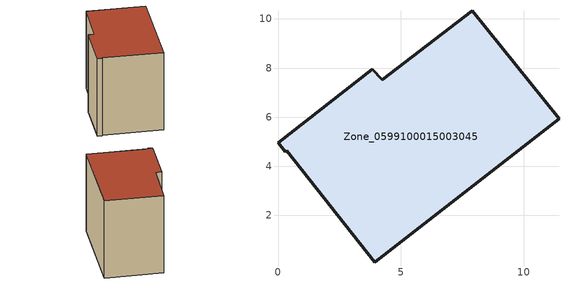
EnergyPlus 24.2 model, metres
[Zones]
Zone_0599100015003045
 floor ground (C_G): 4.25,7.53 7.91,10.33 11.44,5.93 3.95,0.1 0.37,4.64 0.29,4.59 0,4.97 3.84,7.96 z0.87
 wall outside (C_F): 3.84,7.96 0,4.97 0.29,4.59 0.37,4.64 3.95,0.1 11.44,5.93 7.91,10.33 4.25,7.53 3.84,7.96 z0.87:8.95
 roof outside (C_R): 0.37,4.64 3.95,0.1 11.44,5.93 7.91,10.33 4.25,7.53 3.84,7.96 0,4.97 0.29,4.59 z8.95
[BUILDING]
Pand.0599100015003045: North Axis=0; Terrain=City; Loads Convergence Tolerance Value=0.04; Temperature Convergence Tolerance Value=0.4; Solar Distribution=FullExterior; Maximum Number of Warmup Days=25; Minimum Number of Warmup Days=1
[Site:Location]
Rotterdam.The.Hague.AP_ZH_NLD Design_Conditions: Latitude=51.96; Longitude=4.45; Time Zone=1; Elevation=-4.5
[SITE:GROUNDTEMPERATURE:BUILDINGSURFACE]
18, 18, 18, 18, 18, 18, 18, 18, 18, 18, 18, 18
[MATERIAL] Thermal Absorptance=0.9; Solar Absorptance=0.7; Visible Absorptance=0.7
Name | Roughness | Thickness | Conductivity | Density | Specific Heat
G.TI.1975-1991 | MediumSmooth | 0.15 | 0.288461 | 540 | 1210
F.TI.1975-1991 | Rough | 0.3 | 0.230769 | 1920 | 840
R.TI.1975-1991 | MediumRough | 0.2 | 0.153846 | 1500 | 1000
[CONSTRUCTION]
C_G: G.TI.1975-1991
C_F: F.TI.1975-1991
C_R: R.TI.1975-1991
[ZONE]
Zone_0599100015003045: Type=1; Multiplier=1; Ceiling Height=Autocalculate; Volume=Autocalculate; Floor Area=autocalculate; Part of Total Floor Area=Yes
[ZONEINFILTRATION:DESIGNFLOWRATE]
Infil_Zone_0599100015003045: Zone or ZoneList or Space or SpaceList=Zone_0599100015003045; Schedule=AlwaysOn; Design Flow Rate Calculation Method=Flow/Area; Flow Rate per Floor Area=0.003; Constant Term Coefficient=1; Temperature Term Coefficient=0; Velocity Term Coefficient=0; Velocity Squared Term Coefficient=0
[HVACTEMPLATE:ZONE:IDEALLOADSAIRSYSTEM]
Zone_0599100015003045: Maximum Heating Supply Air Temperature=50; Minimum Cooling Supply Air Temperature=13; Maximum Heating Supply Air Humidity Ratio=0.0156; Minimum Cooling Supply Air Humidity Ratio=0.0077; Heating Limit=NoLimit; Cooling Limit=NoLimit; Dehumidification Control Type=ConstantSensibleHeatRatio; Cooling Sensible Heat Ratio=0.7; Dehumidification Setpoint=60; Humidification Control Type=None; Humidification Setpoint=30; Outdoor Air Method=None; Outdoor Air Flow Rate per Person=0.00944; Outdoor Air Flow Rate per Zone Floor Area=0; Outdoor Air Flow Rate per Zone=0; Demand Controlled Ventilation Type=None; Outdoor Air Economizer Type=NoEconomizer; Heat Recovery Type=None; Sensible Heat Recovery Effectiveness=0.7; Latent Heat Recovery Effectiveness=0.65
[ZONECONTROL:THERMOSTAT]
ThermostatControl_Zone_0599100015003045: Zone or ZoneList=Zone_0599100015003045; Control Type Schedule=DualSetpointControlType; Control 1=Thermostat_Zone_0599100015003045; Temperature Difference Between Cutout And Setpoint=0
[THERMOSTATSETPOINT:DUALSETPOINT]
Thermostat_Zone_0599100015003045: Heating Setpoint Temperature Schedule=HeatingSetpoint_Zone_0599100015003045; Cooling Setpoint Temperature Schedule=CoolingSetpoint_Zone_0599100015003045
[SCHEDULE:COMPACT]
HeatingSetpoint_Zone_0599100015003045: Through: 12/31, For: AllDays, Until: 24:00, 21
CoolingSetpoint_Zone_0599100015003045: Through: 12/31, For: AllDays, Until: 24:00, 24
DualSetpointControlType: Through: 12/31, For: AllDays, Until: 24:00, 4
AlwaysOn: Through: 12/31, For: AllDays, Until: 24:00, 1
